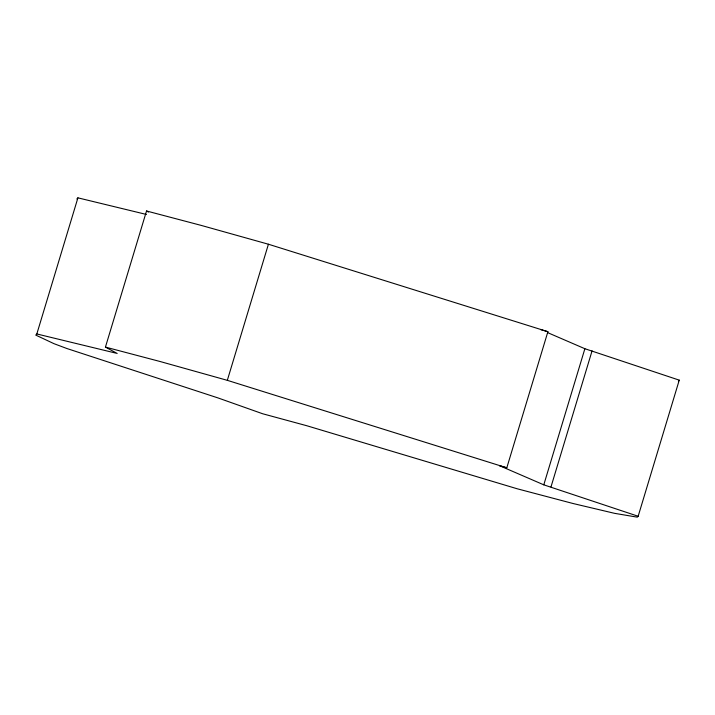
<?xml version="1.0" encoding="UTF-8"?>
<svg xmlns="http://www.w3.org/2000/svg" width="715" height="715" viewBox="0 0 715 715"><rect width="100%" height="100%" fill="white"/><g stroke="black" fill="none" stroke-linecap="round" stroke-linejoin="round"><path stroke-width="1.07" d="M547.726 332.663L584.879 348.723L679.25 380.148L638.155 516.257L637.306 517.159L614.56 513.334L572.947 503.485L517.088 488.747L306.61 425.684L262.673 413.762L217.995 397.924L66.906 348.527L54 343.683L35.75 335.094L36.823 333.959L77.917 197.841L146.495 214.473M36.823 333.959L117.18 353.442L105.436 347.097L146.53 210.988L201.174 225.395L268.42 244.226L547.896 331.697L506.801 467.816L499.606 465.733L543.784 484.833L638.155 516.257M105.436 347.097L160.08 361.504L227.325 380.335L268.42 244.226M543.784 484.833L584.879 348.723M550.988 486.915L592.083 350.806M76.845 198.984L77.917 197.841M678.401 381.041L679.25 380.148M540.701 329.615L547.896 331.697M227.325 380.335L506.801 467.816M146.53 210.988L148.488 212.042"/></g></svg>
